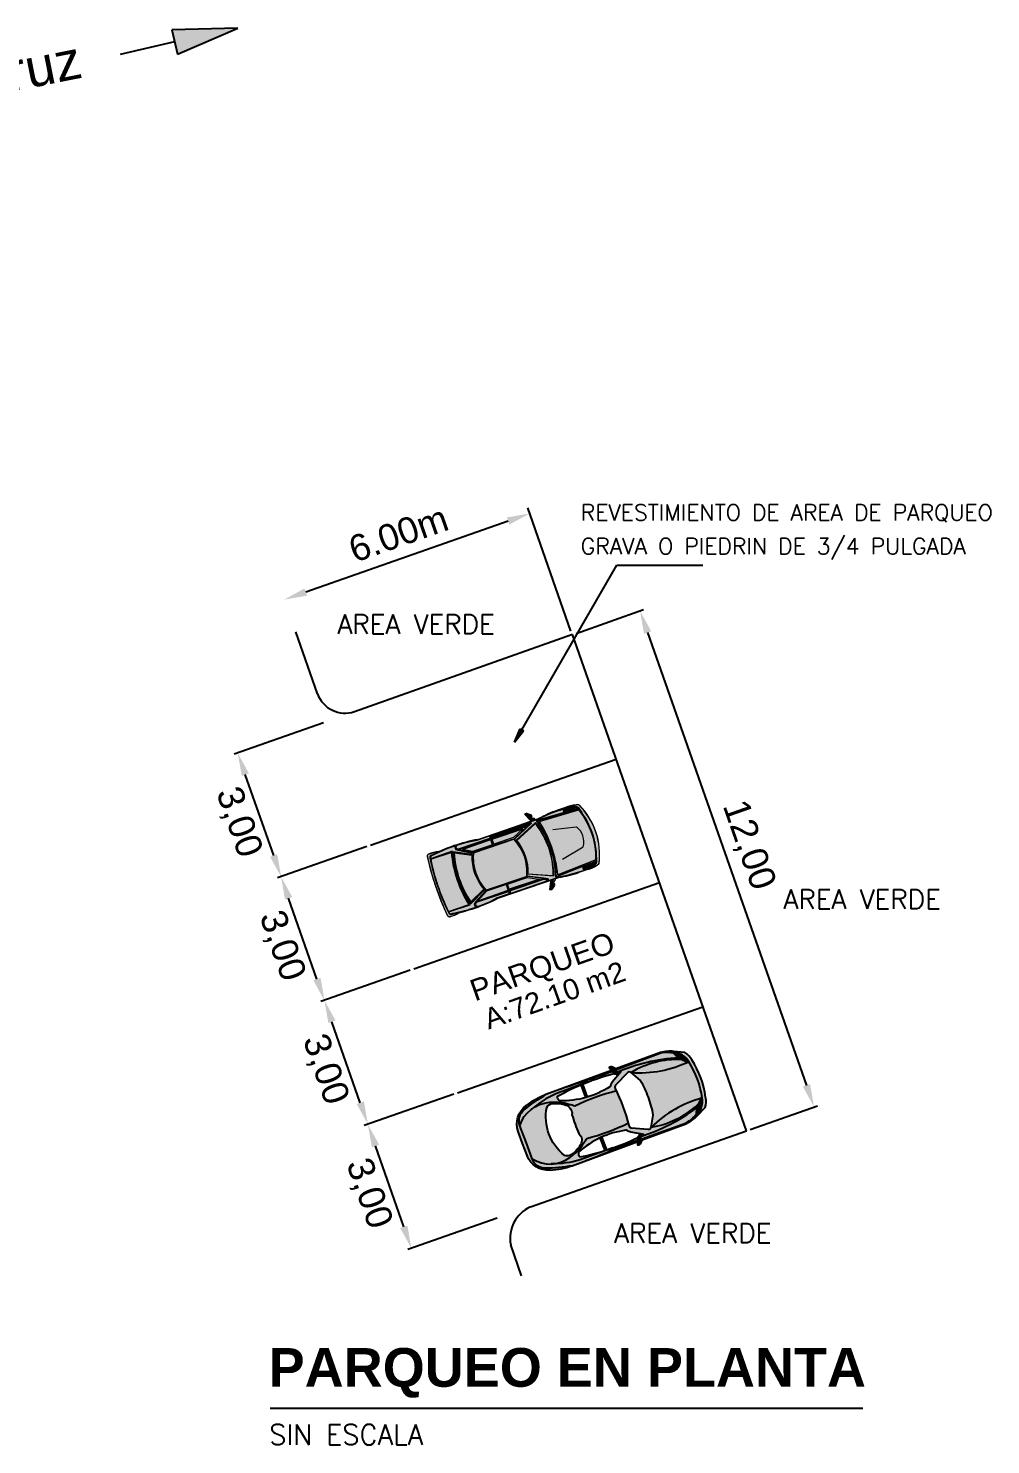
# Model space of a CAD drawing. Header units: millimetres. Extents: x 604785 to 1211550, y 1311006 to 2622648.
# Drawn here: x 605028.6 to 605079, y 1311129.1 to 1311203.3 of the extents above; entities that cross this region are included whole.
import ezdxf

# ---------------------------------------------------------------- set-up
doc = ezdxf.new("R2010")
doc.units = ezdxf.units.MM
for name, color, linetype in [('acera', 8, 'Continuous'), ('BOULEVARD', 3, 'Continuous'), ('P35', 3, 'Continuous'), ('texto', 7, 'Continuous')]:
    doc.layers.add(name, color=color, linetype=linetype)
doc.layers.add('CARRO', color=7, linetype='Continuous', lineweight=18)
doc.styles.add('ARIALTEXT', font='')
doc.styles.add('PUNTOS PI', font='arial.ttf', dxfattribs={"height": 2.75})
doc.styles.add('ROMANS', font='ROMANS', dxfattribs={"height": 0.2})
doc.styles.get("Standard").update_dxf_attribs({"font": 'arial.ttf'})
doc.styles.get('ARIALTEXT').set_extended_font_data('Arial', bold=True)

# ---------------------------------------------------------------- blocks, each defined once
blk = doc.blocks.new('carro1')
at = {"layer": 'P35'}
for color, points in [(146, [(-0.795, 1.854), (-0.824, 1.862), (-0.858, 3.088), (-0.854, 3.397), (-0.854, 3.455), (-0.753, 3.861), (-0.675, 4.073), (-0.593, 4.178), (-0.477, 4.234), (-0.436, 4.237), (-0.544, 4.163), (-0.641, 3.988), (-0.72, 3.753), (-0.791, 3.47), (-0.809, 3.343), (-0.805, 3.175), (-0.817, 2.948), (-0.82, 2.713), (-0.813, 2.624), (-0.817, 2.616), (-0.82, 2.531), (-0.798, 1.941)]), (9, [(-0.85, 3.554), (-0.829, 3.715), (-0.78, 3.963), (-0.727, 4.075), (-0.647, 4.18), (-0.559, 4.25), (-0.472, 4.299), (-0.332, 4.327), (0.278, 4.327), (0.428, 4.31), (0.534, 4.275), (0.656, 4.177), (0.733, 4.079), (0.814, 3.834), (0.838, 3.715), (0.849, 3.62), (0.849, 3.596), (0.81, 3.708), (0.754, 3.946), (0.695, 4.1), (0.635, 4.173), (0.534, 4.236), (0.439, 4.261), (0.337, 4.261), (-0.437, 4.268), (-0.563, 4.222), (-0.643, 4.156), (-0.717, 4.058), (-0.752, 3.932), (-0.798, 3.792)]), (146, [(0.795, 1.854), (0.824, 1.862), (0.858, 3.088), (0.854, 3.397), (0.854, 3.455), (0.753, 3.861), (0.675, 4.073), (0.593, 4.178), (0.477, 4.234), (0.436, 4.237), (0.544, 4.163), (0.641, 3.988), (0.72, 3.753), (0.791, 3.47), (0.809, 3.343), (0.805, 3.175), (0.817, 2.948), (0.82, 2.713), (0.813, 2.624), (0.817, 2.616), (0.82, 2.531), (0.798, 1.941)]), (146, [(-0.765, 1.66), (-0.785, 1.474), (-0.777, 1.279), (-0.719, 0.785), (-0.652, 0.471), (-0.611, 0.321), (-0.549, 0.271), (-0.638, 0.54), (-0.685, 0.628), (-0.693, 0.852), (-0.701, 0.963), (-0.695, 1.247), (-0.666, 1.45), (-0.694, 1.488), (-0.686, 1.534), (-0.561, 1.796), (-0.49, 1.914), (-0.394, 1.924), (-0.417, 2.206), (-0.422, 2.428), (-0.413, 2.716), (-0.395, 2.924), (-0.471, 3.028), (-0.544, 3.124), (-0.599, 3.231), (-0.674, 3.439), (-0.703, 3.65), (-0.734, 3.659), (-0.786, 3.412), (-0.789, 3.078), (-0.78, 2.945), (-0.736, 3.21), (-0.683, 3.254), (-0.612, 3.201), (-0.568, 3.069), (-0.515, 2.875), (-0.471, 2.646), (-0.471, 2.496), (-0.489, 2.223), (-0.515, 2.064), (-0.515, 2.02), (-0.551, 1.959), (-0.595, 1.941), (-0.648, 1.844), (-0.718, 1.712), (-0.762, 1.65)]), (146, [(0.771, 1.66), (0.791, 1.474), (0.784, 1.279), (0.725, 0.785), (0.658, 0.471), (0.617, 0.321), (0.555, 0.271), (0.644, 0.54), (0.691, 0.628), (0.699, 0.852), (0.707, 0.963), (0.701, 1.247), (0.672, 1.45), (0.7, 1.488), (0.692, 1.534), (0.567, 1.796), (0.496, 1.914), (0.4, 1.924), (0.423, 2.206), (0.428, 2.428), (0.419, 2.716), (0.401, 2.924), (0.477, 3.028), (0.55, 3.124), (0.605, 3.231), (0.68, 3.439), (0.709, 3.65), (0.74, 3.659), (0.792, 3.412), (0.795, 3.078), (0.786, 2.945), (0.742, 3.21), (0.689, 3.254), (0.618, 3.201), (0.574, 3.069), (0.521, 2.875), (0.477, 2.646), (0.477, 2.496), (0.495, 2.223), (0.521, 2.064), (0.521, 2.02), (0.557, 1.959), (0.601, 1.941), (0.654, 1.844), (0.724, 1.712), (0.768, 1.65)]), (8, [(-0.49, 2.597), (-0.493, 2.617), (-0.794, 2.616), (-0.798, 2.597)]), (9, [(-0.859, 1.23), (-0.859, 0.662), (-0.835, 0.546), (-0.773, 0.375), (-0.685, 0.201), (-0.651, 0.146), (-0.581, 0.097), (-0.449, 0.057), (-0.077, 0.008), (0.131, 0.014), (0.333, 0.045), (0.522, 0.079), (0.629, 0.133), (0.7, 0.216), (0.828, 0.494), (0.852, 0.598), (0.855, 1.407), (0.846, 1.407), (0.855, 1.327), (0.858, 0.662), (0.825, 0.543), (0.709, 0.289), (0.599, 0.173), (0.421, 0.112), (0.153, 0.079), (-0.092, 0.075), (-0.385, 0.112), (-0.553, 0.143), (-0.639, 0.207), (-0.706, 0.283), (-0.798, 0.491), (-0.838, 0.579), (-0.859, 0.686), (-0.847, 1.248)]), (127, [(-0.666, 1.45), (-0.563, 1.184), (-0.497, 0.94), (-0.448, 0.645), (-0.432, 0.355), (-0.442, 0.128), (-0.253, 0.096), (0, 0.08), (0.163, 0.086), (0.322, 0.105), (0.442, 0.128), (0.432, 0.355), (0.458, 0.73), (0.519, 1.031), (0.599, 1.287), (0.666, 1.45), (0.545, 1.383), (0.423, 1.315), (0.213, 1.283), (0.059, 1.277), (-0.059, 1.277), (-0.337, 1.299), (-0.423, 1.315), (-0.545, 1.383)]), (30, [(-0.455, 0.13), (-0.528, 0.24), (-0.62, 0.314), (-0.69, 0.353), (-0.736, 0.381), (-0.706, 0.317), (-0.666, 0.265), (-0.614, 0.216), (-0.556, 0.182), (-0.51, 0.152), (-0.48, 0.143)]), (30, [(0.455, 0.13), (0.528, 0.24), (0.62, 0.314), (0.69, 0.353), (0.736, 0.381), (0.706, 0.317), (0.666, 0.265), (0.614, 0.216), (0.556, 0.182), (0.51, 0.152), (0.48, 0.143)])]:
    blk.add_hatch(color=color, dxfattribs=at).paths.add_polyline_path(points)
h = blk.add_hatch(color=127, dxfattribs=at)
h.paths.add_polyline_path([(-0.276, 3.037), (-0.322, 3.032), (-0.368, 3.037), (-0.396, 3.045), (-0.434, 3.064), (-0.465, 3.087), (-0.517, 3.15), (-0.568, 3.235), (-0.598, 3.303), (-0.625, 3.401), (-0.61, 3.496), (-0.583, 3.538), (-0.536, 3.565), (-0.395, 3.628), (-0.239, 3.674), (-0.097, 3.695), (0.036, 3.699), (0.189, 3.684), (0.323, 3.652), (0.447, 3.608), (0.529, 3.569), (0.583, 3.538), (0.622, 3.462), (0.627, 3.42), (0.61, 3.338), (0.568, 3.235), (0.52, 3.154), (0.467, 3.088), (0.42, 3.055), (0.368, 3.037), (0.346, 3.033), (0.322, 3.032), (0.282, 3.036), (0.257, 3.042), (0.229, 3.053), (0.205, 3.055), (0.12, 3.059), (-0.038, 3.062), (-0.145, 3.058), (-0.229, 3.053), (-0.254, 3.043)], flags=16)
h.paths.add_polyline_path([(-0.393, 1.915), (-0.189, 1.899), (0, 1.895), (0.232, 1.902), (0.393, 1.909), (0.392, 1.914), (0.42, 2.299), (0.414, 2.692), (0.395, 2.924), (0.544, 3.124), (0.599, 3.231), (0.674, 3.439), (0.703, 3.65), (0.686, 3.813), (0.632, 3.973), (0.582, 4.064), (0.503, 4.167), (0.405, 4.257), (-0.405, 4.257), (-0.491, 4.179), (-0.57, 4.082), (-0.658, 3.887), (-0.686, 3.813), (-0.703, 3.65), (-0.674, 3.439), (-0.599, 3.231), (-0.437, 2.974), (-0.395, 2.924), (-0.411, 2.742), (-0.417, 2.65), (-0.422, 2.417), (-0.413, 2.144), (-0.402, 1.997)])
h = blk.add_hatch(color=8, dxfattribs=at)
edge = h.paths.add_edge_path()
edge.add_line((-0.771, 1.819), (-0.734, 1.76))
edge.add_arc((-0.767, 1.739), 0.0391, -47.4347, 31.9191, ccw=False)
edge.add_arc((-0.746, 1.736), 0.0265, 168.0279, 281.917, ccw=False)
edge.add_line((-0.772, 1.742), (-0.801, 1.778))
edge.add_line((-0.801, 1.778), (-0.817, 1.76))
edge.add_arc((-0.847, 1.786), 0.0403, 221.1586, 318.8414, ccw=False)
edge.add_line((-0.878, 1.76), (-0.927, 1.809))
edge.add_arc((-0.874, 1.862), 0.0746, 163.8715, 224.9725, ccw=False)
edge.add_line((-0.946, 1.883), (-0.771, 1.819))
h = blk.add_hatch(color=146, dxfattribs=at)
h.paths.add_polyline_path([(-0.453, 0.18), (-0.536, 0.285), (-0.579, 0.376), (-0.654, 0.695), (-0.689, 1), (-0.662, 1.419), (-0.61, 1.253), (-0.527, 0.982), (-0.479, 0.721), (-0.457, 0.572), (-0.448, 0.424), (-0.44, 0.319), (-0.44, 0.206)])
h.paths.add_polyline_path([(-0.654, 0.367), (-0.75, 0.411), (-0.815, 0.581), (-0.837, 0.664), (-0.828, 1.065), (-0.828, 1.72), (-0.806, 1.75), (-0.793, 1.637), (-0.793, 1.201), (-0.754, 0.956), (-0.715, 0.729), (-0.697, 0.59), (-0.662, 0.437), (-0.627, 0.359)])
h = blk.add_hatch(color=146, dxfattribs=at)
h.paths.add_polyline_path([(0.453, 0.18), (0.536, 0.285), (0.579, 0.376), (0.654, 0.695), (0.689, 1), (0.662, 1.419), (0.61, 1.253), (0.527, 0.982), (0.479, 0.721), (0.457, 0.572), (0.448, 0.424), (0.44, 0.319), (0.44, 0.206)])
h.paths.add_polyline_path([(0.654, 0.367), (0.75, 0.411), (0.815, 0.581), (0.837, 0.664), (0.828, 1.065), (0.828, 1.72), (0.806, 1.75), (0.793, 1.637), (0.793, 1.201), (0.754, 0.956), (0.715, 0.729), (0.697, 0.59), (0.662, 0.437), (0.627, 0.359)])
h = blk.add_hatch(color=8, dxfattribs=at)
edge = h.paths.add_edge_path()
edge.add_line((0.771, 1.819), (0.734, 1.76))
edge.add_arc((0.767, 1.739), 0.0391, 508.0809, 587.4347)
edge.add_arc((0.746, 1.736), 0.0265, 258.083, 371.9721)
edge.add_line((0.772, 1.742), (0.801, 1.778))
edge.add_line((0.801, 1.778), (0.817, 1.76))
edge.add_arc((0.847, 1.786), 0.0403, 221.1586, 318.8414)
edge.add_line((0.878, 1.76), (0.927, 1.809))
edge.add_arc((0.874, 1.862), 0.0746, 315.0275, 376.1285)
edge.add_line((0.946, 1.883), (0.771, 1.819))
at = {"layer": 'P35', "color": 7}
for p, q in [((-0.801, 2.597), (-0.486, 2.597)), ((-0.8, 2.627), (-0.488, 2.627)), ((-0.8, 2.617), (-0.488, 2.617)), ((0.801, 2.597), (0.486, 2.597)), ((0.8, 2.627), (0.488, 2.627)), ((0.8, 2.617), (0.488, 2.617)), ((-0.801, 2.587), (-0.485, 2.587)), ((0.801, 2.587), (0.485, 2.587)), ((-0.607, 0.193), (-0.606, 0.192))]:
    blk.add_line(p, q, dxfattribs=at)
for points in [[(-0.865, 3.454, -0.04536), (-0.712, 4.041, -0.316238), (-0.405, 4.257), (0, 4.257), (0.405, 4.257, -0.316238), (0.712, 4.041, -0.04536), (0.865, 3.454, -0.995785)], [(-0.787, 3.96, -0.339592), (-0.293, 4.34), (0, 4.34), (0.293, 4.34, -0.339592), (0.787, 3.96, -1.295903)], [(-0.405, 4.257, 0.307984), (-0.674, 3.439, 0.021458), (-0.599, 3.231, 0.089138), (-0.471, 3.028, 0.076147), (-0.395, 2.924, 0.055297), (-0.393, 1.909, 0.055323)], [(0.405, 4.257, -0.307984), (0.674, 3.439, -0.021458), (0.599, 3.231, -0.089138), (0.471, 3.028, -0.076147), (0.395, 2.924, -0.055297), (0.393, 1.909, -0.055323)], [(-0.712, 4.041, 0.134107), (-0.787, 3.96, 0.076542), (-0.865, 3.454), (-0.865, 1.853, 0.085317)], [(-0.806, 2.442), (-0.806, 3.237, -0.076793), (-0.658, 3.887, -3.166947)], [(0.806, 2.442), (0.806, 3.237, 0.076793), (0.658, 3.887, 3.166947)], [(0.865, 1.853), (0.865, 3.454, 0.076542), (0.787, 3.96, 0.134107), (0.712, 4.041)], [(-0.865, 3.115, 0.005985), (-0.835, 2.058), (-0.837, 1.843, 0.082522)], [(-0.765, 1.66), (-0.608, 1.931, -0.122145), (-0.549, 1.993, 0.205815), (-0.53, 2.019, 0.151874), (-0.626, 3.207, 0.290836), (-0.739, 3.222, 0.061376), (-0.783, 1.823)], [(0.765, 1.66), (0.608, 1.931, 0.122145), (0.549, 1.993, -0.205815), (0.53, 2.019, -0.151874), (0.626, 3.207, -0.290836), (0.739, 3.222, -0.061376), (0.783, 1.823)], [(0.837, 1.843), (0.835, 2.058, 0.005985), (0.865, 3.115)], [(-0.865, 1.75), (-0.865, 0.659, 0.085317), (-0.781, 0.369), (-0.67, 0.141, 0.150666), (-0.454, 0.048, 0.106558), (0.454, 0.048, 0.150666), (0.67, 0.141), (0.781, 0.369, 0.085317), (0.865, 0.659), (0.865, 1.75, 0.076542)], [(-0.838, 1.747), (-0.85, 0.661, 0.082522), (-0.746, 0.386), (-0.744, 0.382, 0.28772), (-0.442, 0.128, 0.107642), (0.442, 0.128, 0.28772), (0.744, 0.382), (0.746, 0.386, 0.082522), (0.85, 0.661), (0.838, 1.747, 0.005985)], [(-0.775, 1.745, 0.003758), (-0.765, 1.66)], [(0.775, 1.745, -0.003758), (0.765, 1.66)]]:
    blk.add_lwpolyline(points, format="xyb", dxfattribs=at)
for points in [[(0.583, 3.538, -0.244234), (0.621, 3.376, -0.10952), (0.486, 3.109, -0.34796), (0.229, 3.053, 0.037334), (-0.229, 3.053, -0.34796), (-0.486, 3.109, -0.10952), (-0.621, 3.376, -0.244234), (-0.583, 3.538, -0.276546)], [(-0.771, 1.819), (-0.734, 1.76, -0.360781), (-0.741, 1.71, -0.542329), (-0.772, 1.742), (-0.801, 1.778), (-0.817, 1.76, -0.454056), (-0.878, 1.76), (-0.927, 1.809, -0.273105), (-0.946, 1.883)], [(-0.45, 1.921, 0.328475), (-0.519, 1.884), (-0.686, 1.534, 0.439617), (-0.666, 1.45), (-0.423, 1.315, 0.06084), (0, 1.277, 0.06084), (0.423, 1.315), (0.666, 1.45, 0.439617), (0.686, 1.534), (0.519, 1.884, 0.328475), (0.45, 1.921, -0.057395)], [(0.771, 1.819), (0.734, 1.76, 0.360781), (0.741, 1.71, 0.542329), (0.772, 1.742), (0.801, 1.778), (0.817, 1.76, 0.454056), (0.878, 1.76), (0.927, 1.809, 0.273105), (0.946, 1.883)]]:
    blk.add_lwpolyline(points, format="xyb", close=True, dxfattribs=at)
for centre, radius, start, end in [((3.67, 1.558), 4.456, 177.4786, 196.1176), ((-3.67, 1.558), 4.456, 343.8824, 2.5214), ((1.381, 1.057), 2.084, 169.1317, 202.1569), ((-3.112, 0.355), 2.68, 355.1298, 24.1159), ((3.112, 0.355), 2.68, 155.8841, 184.8702), ((-1.381, 1.057), 2.084, 337.8431, 10.8683), ((-0.901, -0.105), 0.515, 26.8399, 72.4584), ((0.901, -0.105), 0.515, 107.5416, 153.1601)]:
    blk.add_arc(centre, radius, start, end, dxfattribs=at)
blk = doc.blocks.new('A$C03F432A0')
at = {"layer": 'CARRO'}
h = blk.add_hatch(color=256, dxfattribs=at)
h.set_gradient(color1=(110, 110, 110), color2=(237, 237, 237), one_color=1, tint=0.93, name='SPHERICAL')
h.paths.add_polyline_path([(10.752, 8.853, 0.179944), (10.67, 8.643, -0.113297), (10.71, 8.894, -0.116156), (11.422, 9.066, -0.115969), (12.134, 8.902), (12.134, 8.902, -0.113297), (12.178, 8.651, -0.000135), (12.178, 8.651, 0.180082), (12.093, 8.86, 0.092939), (11.422, 8.982, 0.092939)])
h = blk.add_hatch(color=256, dxfattribs=at)
h.set_gradient(color1=(250, 246, 5), color2=(255, 254, 240), one_color=1, tint=0.97, name='SPHERICAL')
h.paths.add_polyline_path([(10.756, 8.637, 0.144872), (10.74, 8.668, 0.391406), (10.725, 8.669, 0.188365), (10.706, 8.639, -0.083561), (10.73, 8.761, -0.165877), (10.752, 8.785), (10.766, 8.788)])
h = blk.add_hatch(color=256, dxfattribs=at)
h.set_gradient(color1=(51, 135, 215), color2=(217, 233, 247), one_color=1, tint=0.91, name='SPHERICAL')
h.paths.add_polyline_path([(10.788, 7.917, -0.117513), (12.074, 7.931), (12.03, 8.864, 0.177138), (10.817, 8.855)])
h = blk.add_hatch(color=256, dxfattribs=at)
h.set_gradient(color1=(250, 246, 5), color2=(255, 254, 240), one_color=1, tint=0.97, name='SPHERICAL')
h.paths.add_polyline_path([(12.094, 8.638, -0.144872), (12.11, 8.669, -0.391406), (12.125, 8.67, -0.188365), (12.144, 8.64, 0.083561), (12.12, 8.762, 0.165877), (12.098, 8.786), (12.084, 8.789)])
h = blk.add_hatch(color=256, dxfattribs=at)
h.set_gradient(color1=(51, 135, 215), one_color=1, tint=1, name='SPHERICAL')
h.paths.add_polyline_path([(10.724, 7.722), (10.77, 7.722), (10.983, 7.247, -0.219951), (11.883, 7.251), (12.044, 7.599), (12.093, 7.687), (12.128, 7.687), (12.128, 7.94, 0.037404), (12.164, 8.427), (12.165, 8.543, -0.747961), (12.078, 8.55), (12.11, 7.869, 0.15127), (10.743, 7.859), (10.771, 8.541, -0.665118), (10.688, 8.543), (10.689, 8.427, 0.037404), (10.724, 7.94)])
h.paths.add_polyline_path([(10.782, 7.826, -0.165981), (12.077, 7.831), (11.845, 7.284, 0.189647), (11.019, 7.281)], flags=16)
h = blk.add_hatch(color=256, dxfattribs=at)
h.set_gradient(color1=(250, 246, 5), color2=(255, 254, 240), one_color=1, tint=0.97, name='SPHERICAL')
h.paths.add_polyline_path([(10.747, 8.554, -0.587503), (10.711, 8.554, -0.147486), (10.707, 8.598, 0.772926), (10.751, 8.598, -0.147486)])
h = blk.add_hatch(color=256, dxfattribs=at)
h.set_gradient(color1=(253, 124, 146), color2=(254, 220, 226), one_color=1, tint=0.93, name='SPHERICAL')
h.paths.add_polyline_path([(10.756, 8.637, 0.429703), (10.706, 8.639, -0.188943), (10.725, 8.669, -0.388639), (10.74, 8.668, -0.144872)])
h = blk.add_hatch(color=256, dxfattribs=at)
h.set_gradient(color1=(253, 124, 146), color2=(254, 220, 226), one_color=1, tint=0.93, name='SPHERICAL')
edge = h.paths.add_edge_path()
edge.add_ellipse((10.729, 8.608), major_axis=(0, 0.0204), ratio=0.780308, start_angle=0, end_angle=360, ccw=False)
h = blk.add_hatch(color=256, dxfattribs=at)
h.set_gradient(color1=(253, 124, 146), color2=(254, 220, 226), one_color=1, tint=0.93, name='SPHERICAL')
h.paths.add_polyline_path([(12.094, 8.638, -0.429703), (12.144, 8.64, 0.188943), (12.125, 8.67, 0.388639), (12.11, 8.669, 0.144872)])
h = blk.add_hatch(color=256, dxfattribs=at)
h.set_gradient(color1=(250, 246, 5), color2=(255, 254, 240), one_color=1, tint=0.97, name='SPHERICAL')
h.paths.add_polyline_path([(12.103, 8.555, 0.587503), (12.14, 8.555, 0.147486), (12.143, 8.599, -0.772926), (12.099, 8.599, 0.147486)])
h = blk.add_hatch(color=256, dxfattribs=at)
h.set_gradient(color1=(253, 124, 146), color2=(254, 220, 226), one_color=1, tint=0.93, name='SPHERICAL')
edge = h.paths.add_edge_path()
edge.add_ellipse((12.121, 8.609), major_axis=(0, 0.0204), ratio=0.780308, start_angle=0, end_angle=360)
h = blk.add_hatch(color=8, dxfattribs=at)
edge = h.paths.add_edge_path()
edge.add_line((10.69, 7.731), (10.721, 7.795))
edge.add_arc((10.685, 7.812), 0.0394, 693.9499, 773.3037)
edge.add_arc((10.706, 7.817), 0.0268, 443.952, 557.8411)
edge.add_line((10.68, 7.809), (10.655, 7.77))
edge.add_line((10.655, 7.77), (10.637, 7.786))
edge.add_arc((10.61, 7.756), 0.0406, 407.0276, 504.7104)
edge.add_line((10.576, 7.78), (10.532, 7.725))
edge.add_arc((10.59, 7.678), 0.0753, 500.8965, 561.9975)
edge.add_line((10.521, 7.649), (10.69, 7.731))
h = blk.add_hatch(color=256, dxfattribs=at)
h.set_gradient(color1=(195, 230, 254), one_color=1, tint=1, name='CYLINDER')
h.paths.add_polyline_path([(11.03, 7.293, -0.178383), (11.839, 7.295), (12.047, 7.805, 0.287112), (12.022, 7.837, 0.1586), (10.833, 7.829, 0.286492), (10.807, 7.797)])
h = blk.add_hatch(color=8, dxfattribs=at)
edge = h.paths.add_edge_path()
edge.add_line((12.171, 7.731), (12.14, 7.795))
edge.add_arc((12.175, 7.812), 0.0394, -233.3037, -153.9499, ccw=False)
edge.add_arc((12.154, 7.817), 0.0268, -17.8411, 96.048, ccw=False)
edge.add_line((12.18, 7.809), (12.205, 7.77))
edge.add_line((12.205, 7.77), (12.223, 7.786))
edge.add_arc((12.251, 7.756), 0.0406, 35.2896, 132.9724, ccw=False)
edge.add_line((12.284, 7.78), (12.328, 7.725))
edge.add_arc((12.27, 7.678), 0.0753, -21.9975, 39.1035, ccw=False)
edge.add_line((12.34, 7.649), (12.171, 7.731))
h = blk.add_hatch(color=256, dxfattribs=at)
h.set_gradient(color1=(51, 135, 215), color2=(76, 150, 220), one_color=1, tint=0.58, name='SPHERICAL')
h.paths.add_polyline_path([(10.739, 6.761), (10.792, 6.761), (10.794, 7.615), (10.753, 7.698), (10.729, 7.698)])
h = blk.add_hatch(color=256, dxfattribs=at)
h.set_gradient(color1=(195, 230, 254), one_color=1, tint=1)
h.paths.add_polyline_path([(10.824, 6.765), (10.95, 6.765), (10.946, 7.243), (10.824, 7.502)])
h = blk.add_hatch(color=256, dxfattribs=at)
h.set_gradient(color1=(195, 230, 254), one_color=1, tint=1)
h.paths.add_polyline_path([(11.91, 6.767), (12.041, 6.767), (12.033, 7.501), (11.91, 7.245)])
h = blk.add_hatch(color=256, dxfattribs=at)
h.set_gradient(color1=(51, 135, 215), color2=(76, 150, 220), one_color=1, tint=0.58, name='SPHERICAL')
h.paths.add_polyline_path([(12.071, 6.771), (12.135, 6.774), (12.13, 7.664), (12.104, 7.664), (12.064, 7.596)])
h = blk.add_hatch(color=256, dxfattribs=at)
h.set_gradient(color1=(51, 135, 215), color2=(238, 245, 252), one_color=1, tint=0.96, name='CYLINDER')
h.paths.add_polyline_path([(10.987, 6.259, 0.101169), (11.44, 6.165, 0.098906), (11.885, 6.265), (11.885, 7.242, 0.098789), (11.434, 7.338, 0.108512), (10.98, 7.233)])
h = blk.add_hatch(color=256, dxfattribs=at)
h.set_gradient(color1=(51, 135, 215), color2=(76, 150, 220), one_color=1, tint=0.58, name='SPHERICAL')
h.paths.add_polyline_path([(10.699, 5.958), (10.73, 5.923), (10.765, 5.923), (10.793, 5.954), (10.793, 6.734), (10.733, 6.734), (10.736, 6.436, 0.034741)])
h = blk.add_hatch(color=256, dxfattribs=at)
h.set_gradient(color1=(195, 230, 254), one_color=1, tint=1)
h.paths.add_polyline_path([(10.835, 6.049), (10.951, 6.25), (10.951, 6.734), (10.825, 6.734)])
h = blk.add_hatch(color=256, dxfattribs=at)
h.set_gradient(color1=(195, 230, 254), one_color=1, tint=1)
h.paths.add_polyline_path([(11.909, 6.261), (12.053, 6.009), (12.046, 6.744), (11.909, 6.744)])
h = blk.add_hatch(color=256, dxfattribs=at)
h.set_gradient(color1=(51, 135, 215), color2=(76, 150, 220), one_color=1, tint=0.58, name='SPHERICAL')
h.paths.add_polyline_path([(12.076, 5.964), (12.11, 5.928), (12.148, 5.928), (12.181, 5.968), (12.175, 6.143, 0.030672), (12.134, 6.45), (12.134, 6.742), (12.074, 6.739)])
h = blk.add_hatch(color=256, dxfattribs=at)
h.set_gradient(color1=(51, 135, 215), one_color=1, tint=1, name='SPHERICAL')
h.paths.add_polyline_path([(12.183, 5.936), (12.156, 5.907), (12.103, 5.907), (12.059, 5.947), (11.892, 6.244), (11.866, 6.231), (12.068, 5.833, -0.066722), (11.436, 5.746, -0.066024), (10.811, 5.826), (11.005, 6.216), (10.979, 6.228), (10.815, 5.942), (10.777, 5.899), (10.717, 5.899), (10.698, 5.917, 0.028293), (10.716, 5.523), (10.742, 5.319, 0.304518), (10.774, 5.292), (10.8, 5.29), (10.795, 5.807, 0.12797), (12.083, 5.808), (12.083, 5.294), (12.111, 5.298, 0.280749), (12.138, 5.323, 0.017623), (12.177, 5.751)])
h = blk.add_hatch(color=256, dxfattribs=at)
h.set_gradient(color1=(195, 230, 254), one_color=1, tint=1)
h.paths.add_polyline_path([(10.843, 5.844, 0.134496), (12.029, 5.848), (11.846, 6.218, -0.182612), (11.023, 6.207)])
h = blk.add_hatch(color=256, dxfattribs=at)
h.set_gradient(color1=(110, 110, 110), color2=(237, 237, 237), one_color=1, tint=0.93, name='SPHERICAL')
h.paths.add_polyline_path([(10.731, 5.235, -0.000001), (10.731, 5.235, 0.029249), (11.44, 5.197, 0.029523), (12.155, 5.243, 0.384661), (12.198, 5.284, 0.075304), (12.178, 5.528), (12.155, 5.328, -0.347811), (12.112, 5.285, -0.031351), (11.439, 5.239, -0.031037), (10.773, 5.277, -0.348149), (10.73, 5.32), (10.705, 5.52, 0.075312), (10.687, 5.275, 0.384387)])
h = blk.add_hatch(color=256, dxfattribs=at)
h.set_gradient(color1=(51, 135, 215), color2=(212, 230, 247), one_color=1, tint=0.9, name='SPHERICAL')
h.paths.add_polyline_path([(10.814, 5.29, 0.063439), (12.069, 5.292), (12.069, 5.783, -0.118272), (10.811, 5.782)])
at = {"lineweight": 35}
for p, q in [((10.729, 7.698), (10.753, 7.698)), ((10.739, 6.761), (10.729, 7.698)), ((10.753, 7.698), (10.794, 7.615)), ((10.794, 7.615), (10.792, 6.761)), ((10.792, 6.761), (10.739, 6.761))]:
    blk.add_line(p, q, dxfattribs=at)
for centre, radius, start, end in [((10.781, 8.58), 0.0795, 150.0386, 198.709), ((10.729, 8.566), 0.0256, 206.1491, 333.8509), ((10.729, 8.612), 0.0181, 19.3282, 156.1603), ((10.678, 8.58), 0.078, 340.8643, 29.4697), ((12.172, 8.581), 0.078, 150.5303, 199.1357), ((12.121, 8.567), 0.0256, 206.1491, 333.8509), ((12.121, 8.613), 0.0181, 23.8397, 160.6718), ((12.069, 8.581), 0.0795, 341.291, 29.9614)]:
    blk.add_arc(centre, radius, start, end, dxfattribs=at)
at = {"layer": 'CARRO', "color": 0}
for p, q in [((10.676, 8.771), (10.67, 8.652)), ((10.67, 8.652), (10.692, 8.755)), ((10.71, 8.894), (10.676, 8.771)), ((10.692, 8.755), (10.757, 8.86)), ((10.757, 8.86), (10.895, 8.902)), ((10.788, 7.917), (10.817, 8.855)), ((12.03, 8.864), (12.074, 7.931)), ((12.154, 8.763), (12.093, 8.86)), ((12.17, 8.779), (12.134, 8.902)), ((12.177, 8.659), (12.154, 8.763)), ((12.178, 8.651), (12.17, 8.779)), ((10.688, 8.543), (10.698, 8.183)), ((10.743, 7.859), (10.771, 8.541)), ((11.057, 8.148), (11.171, 8.679)), ((11.057, 8.148), (11.171, 8.679)), ((11.057, 8.148), (11.171, 8.679)), ((11.768, 8.148), (11.654, 8.679)), ((11.768, 8.148), (11.654, 8.679)), ((11.768, 8.148), (11.654, 8.679)), ((12.078, 8.55), (12.11, 7.869)), ((12.153, 8.185), (12.165, 8.543)), ((10.698, 8.183), (10.724, 7.94)), ((12.128, 7.94), (12.153, 8.185)), ((10.724, 7.94), (10.724, 7.722)), ((11.019, 7.281), (10.782, 7.826)), ((11.03, 7.293), (10.807, 7.797)), ((11.839, 7.295), (12.047, 7.805)), ((12.077, 7.831), (11.845, 7.284)), ((12.128, 7.687), (12.128, 7.94)), ((10.724, 7.722), (10.77, 7.722)), ((10.729, 7.698), (10.753, 7.698)), ((10.739, 6.761), (10.729, 7.698)), ((10.753, 7.698), (10.794, 7.615)), ((10.77, 7.722), (10.983, 7.247)), ((10.794, 7.615), (10.793, 6.761)), ((10.824, 7.502), (10.946, 7.243)), ((10.824, 6.765), (10.824, 7.502)), ((11.883, 7.251), (12.093, 7.687)), ((11.91, 7.245), (12.033, 7.501)), ((12.033, 7.501), (12.033, 6.767)), ((12.064, 7.596), (12.104, 7.664)), ((12.071, 6.771), (12.064, 7.596)), ((12.093, 7.687), (12.128, 7.687)), ((12.104, 7.664), (12.13, 7.664)), ((12.13, 7.664), (12.135, 6.774)), ((10.946, 7.243), (10.946, 6.765)), ((10.987, 6.269), (10.98, 7.233)), ((11.885, 6.265), (11.885, 7.242)), ((11.91, 6.767), (11.91, 7.245)), ((10.736, 6.734), (10.793, 6.734)), ((10.736, 6.436), (10.736, 6.734)), ((10.793, 6.761), (10.739, 6.76)), ((10.792, 6.761), (10.739, 6.761)), ((10.793, 6.734), (10.793, 5.954)), ((10.946, 6.765), (10.824, 6.765)), ((10.951, 6.734), (10.825, 6.732)), ((10.825, 6.732), (10.835, 6.049)), ((10.951, 6.25), (10.951, 6.734)), ((11.909, 6.744), (11.909, 6.261)), ((12.046, 6.744), (11.909, 6.744)), ((12.033, 6.767), (11.91, 6.767)), ((12.053, 6.009), (12.046, 6.744)), ((12.135, 6.774), (12.071, 6.771)), ((12.076, 6.739), (12.134, 6.739)), ((12.076, 5.964), (12.076, 6.739)), ((12.134, 6.739), (12.134, 6.45)), ((10.699, 5.958), (10.709, 6.198)), ((10.709, 6.198), (10.736, 6.436)), ((11.005, 6.215), (10.811, 5.826)), ((10.815, 5.942), (10.979, 6.228)), ((10.835, 6.049), (10.951, 6.25)), ((10.843, 5.844), (11.023, 6.207)), ((10.979, 6.228), (11.005, 6.215)), ((12.029, 5.848), (11.846, 6.218)), ((11.892, 6.244), (11.866, 6.231)), ((11.866, 6.231), (12.068, 5.833)), ((12.059, 5.947), (11.892, 6.244)), ((11.909, 6.261), (12.053, 6.009)), ((12.134, 6.45), (12.16, 6.297)), ((12.16, 6.297), (12.175, 6.143)), ((10.698, 5.917), (10.717, 5.899)), ((10.701, 5.719), (10.698, 5.917)), ((10.73, 5.923), (10.699, 5.958)), ((10.717, 5.899), (10.779, 5.899)), ((10.762, 5.923), (10.73, 5.923)), ((10.793, 5.954), (10.762, 5.923)), ((10.779, 5.899), (10.815, 5.942)), ((12.068, 5.833), (11.755, 5.769)), ((12.103, 5.907), (12.059, 5.947)), ((12.11, 5.928), (12.076, 5.964)), ((12.156, 5.907), (12.103, 5.907)), ((12.148, 5.928), (12.11, 5.928)), ((12.181, 5.968), (12.148, 5.928)), ((12.18, 5.933), (12.156, 5.907)), ((12.175, 6.143), (12.181, 5.968)), ((12.177, 5.751), (12.18, 5.843)), ((12.18, 5.843), (12.18, 5.933)), ((10.687, 5.401), (10.704, 5.52)), ((10.742, 5.319), (10.701, 5.719)), ((10.704, 5.52), (10.717, 5.42)), ((10.8, 5.29), (10.796, 5.807)), ((11.121, 5.766), (10.811, 5.826)), ((10.814, 5.29), (10.811, 5.782)), ((11.436, 5.746), (11.121, 5.766)), ((11.755, 5.769), (11.436, 5.746)), ((12.069, 5.292), (12.069, 5.783)), ((12.083, 5.294), (12.083, 5.808)), ((12.138, 5.323), (12.177, 5.751)), ((12.18, 5.518), (12.159, 5.359)), ((12.178, 5.528), (12.199, 5.414)), ((10.687, 5.275), (10.687, 5.401)), ((10.701, 5.247), (10.687, 5.275)), ((10.731, 5.235), (10.701, 5.247)), ((11.085, 5.206), (10.731, 5.235)), ((11.44, 5.197), (11.085, 5.206)), ((11.798, 5.209), (11.44, 5.197)), ((12.155, 5.243), (11.798, 5.209)), ((12.184, 5.255), (12.155, 5.243)), ((12.196, 5.285), (12.184, 5.255)), ((12.199, 5.414), (12.196, 5.285))]:
    blk.add_line(p, q, dxfattribs=at)
at = {"layer": 'CARRO'}
for p, q in [((10.752, 8.785), (10.766, 8.788)), ((10.756, 8.637), (10.766, 8.788)), ((10.758, 8.827), (10.777, 8.834)), ((10.765, 8.847), (10.784, 8.853)), ((10.777, 8.834), (10.765, 8.551)), ((10.784, 8.853), (10.771, 8.541)), ((10.788, 7.917), (10.817, 8.855)), ((12.074, 7.931), (12.03, 8.864)), ((12.064, 8.854), (12.078, 8.55)), ((12.088, 8.847), (12.064, 8.854)), ((12.074, 8.834), (12.085, 8.551)), ((12.092, 8.827), (12.074, 8.834)), ((12.098, 8.786), (12.084, 8.789)), ((12.094, 8.638), (12.084, 8.789)), ((10.687, 8.659), (10.688, 8.543)), ((10.689, 8.427), (10.688, 8.543)), ((10.689, 8.427), (10.688, 8.543)), ((10.694, 8.547), (10.694, 8.629)), ((10.771, 8.541), (10.743, 7.859)), ((10.771, 8.541), (10.743, 7.859)), ((12.078, 8.55), (12.11, 7.869)), ((12.078, 8.55), (12.11, 7.869)), ((12.157, 8.547), (12.157, 8.629)), ((12.164, 8.427), (12.165, 8.543)), ((12.164, 8.427), (12.165, 8.543)), ((12.166, 8.659), (12.165, 8.543)), ((10.724, 7.722), (10.724, 7.94)), ((10.724, 7.722), (10.724, 7.94)), ((11.03, 7.293), (10.807, 7.797)), ((11.839, 7.295), (12.047, 7.805)), ((12.128, 7.687), (12.128, 7.94)), ((12.128, 7.687), (12.128, 7.94)), ((10.77, 7.722), (10.724, 7.722)), ((10.77, 7.722), (10.724, 7.722)), ((10.729, 7.698), (10.753, 7.698)), ((10.739, 6.761), (10.729, 7.698)), ((10.753, 7.698), (10.794, 7.615)), ((10.983, 7.247), (10.77, 7.722)), ((10.983, 7.247), (10.77, 7.722)), ((10.794, 7.615), (10.792, 6.761)), ((10.824, 7.502), (10.946, 7.243)), ((10.824, 6.765), (10.824, 7.502)), ((12.044, 7.599), (11.883, 7.251)), ((12.044, 7.599), (11.883, 7.251)), ((11.91, 7.245), (12.033, 7.501)), ((12.033, 7.501), (12.041, 6.767)), ((12.093, 7.687), (12.044, 7.599)), ((12.093, 7.687), (12.044, 7.599)), ((12.104, 7.664), (12.064, 7.596)), ((12.064, 7.596), (12.071, 6.771)), ((12.128, 7.687), (12.093, 7.687)), ((12.128, 7.687), (12.093, 7.687)), ((12.099, 7.677), (12.141, 7.677)), ((12.13, 7.664), (12.104, 7.664)), ((12.13, 7.664), (12.13, 7.664)), ((12.135, 6.774), (12.13, 7.664)), ((10.946, 7.243), (10.95, 6.765)), ((10.987, 6.259), (10.98, 7.233)), ((11.885, 7.242), (11.885, 6.265)), ((11.91, 6.767), (11.91, 7.245)), ((10.733, 6.734), (10.736, 6.436)), ((10.793, 6.734), (10.733, 6.734)), ((10.792, 6.761), (10.739, 6.761)), ((10.793, 5.954), (10.793, 6.734)), ((10.95, 6.765), (10.824, 6.765)), ((10.825, 6.734), (10.951, 6.734)), ((10.835, 6.049), (10.825, 6.734)), ((10.951, 6.734), (10.951, 6.25)), ((12.046, 6.744), (11.909, 6.744)), ((11.909, 6.744), (11.909, 6.261)), ((12.041, 6.767), (11.91, 6.767)), ((12.053, 6.009), (12.046, 6.744)), ((12.071, 6.771), (12.135, 6.774)), ((12.074, 6.739), (12.134, 6.742)), ((12.076, 5.964), (12.074, 6.739)), ((12.134, 6.742), (12.134, 6.45)), ((10.815, 5.942), (10.979, 6.228)), ((10.829, 5.84), (11.019, 6.221)), ((10.951, 6.25), (10.835, 6.049)), ((10.843, 5.844), (11.023, 6.207)), ((11.005, 6.216), (10.979, 6.228)), ((12.029, 5.848), (11.846, 6.218)), ((12.047, 5.843), (11.852, 6.233)), ((11.892, 6.244), (11.866, 6.231)), ((11.892, 6.244), (12.059, 5.947)), ((11.909, 6.261), (12.053, 6.009)), ((10.698, 5.917), (10.717, 5.899)), ((10.699, 5.958), (10.73, 5.923)), ((10.717, 5.899), (10.777, 5.899)), ((10.73, 5.923), (10.765, 5.923)), ((10.765, 5.923), (10.793, 5.954)), ((10.777, 5.899), (10.815, 5.942)), ((12.059, 5.947), (12.103, 5.907)), ((12.076, 5.964), (12.11, 5.928)), ((12.103, 5.907), (12.156, 5.907)), ((12.11, 5.928), (12.148, 5.928)), ((12.148, 5.928), (12.181, 5.968)), ((12.156, 5.907), (12.183, 5.936)), ((12.181, 5.968), (12.175, 6.143)), ((12.183, 5.936), (12.177, 5.751)), ((10.73, 5.319), (10.705, 5.52)), ((10.742, 5.319), (10.716, 5.523)), ((10.795, 5.807), (10.8, 5.29)), ((10.814, 5.29), (10.811, 5.782)), ((12.069, 5.292), (12.069, 5.783)), ((12.083, 5.294), (12.083, 5.808)), ((12.155, 5.327), (12.178, 5.528)), ((10.8, 5.29), (10.778, 5.291)), ((12.111, 5.298), (12.083, 5.294))]:
    blk.add_line(p, q, dxfattribs=at)
at = {"layer": 'CARRO', "linetype": 'Continuous'}
for p, q in [((10.758, 7.879), (10.796, 8.869)), ((12.098, 7.886), (12.052, 8.875)), ((10.67, 8.643), (10.67, 8.559)), ((10.67, 8.559), (10.671, 8.391)), ((12.178, 8.651), (12.178, 8.567)), ((12.178, 8.567), (12.179, 8.4)), ((10.724, 6.454), (10.715, 7.921)), ((10.782, 7.826), (11.019, 7.281)), ((10.782, 7.826), (11.019, 7.281)), ((12.077, 7.831), (11.845, 7.284)), ((12.077, 7.831), (11.845, 7.284)), ((12.148, 6.462), (12.14, 7.929)), ((10.758, 7.711), (10.717, 7.711)), ((10.801, 7.628), (10.758, 7.711)), ((10.801, 7.628), (10.97, 7.252)), ((12.055, 7.599), (11.892, 7.257)), ((12.055, 7.599), (12.099, 7.677)), ((10.806, 6.748), (10.722, 6.751)), ((10.973, 6.749), (10.806, 6.748)), ((10.81, 5.952), (10.806, 6.748)), ((10.973, 6.749), (10.976, 6.246)), ((11.895, 6.754), (12.063, 6.755)), ((12.061, 6.755), (12.146, 6.759)), ((12.061, 6.755), (12.067, 5.959)), ((10.976, 6.246), (10.81, 5.952)), ((11.005, 6.216), (10.811, 5.826)), ((11.866, 6.231), (12.068, 5.833)), ((11.898, 6.251), (12.067, 5.959)), ((10.727, 5.91), (10.691, 5.947)), ((10.768, 5.91), (10.727, 5.91)), ((10.81, 5.952), (10.768, 5.91)), ((12.067, 5.959), (12.109, 5.917)), ((12.109, 5.917), (12.151, 5.918)), ((12.151, 5.918), (12.19, 5.961))]:
    blk.add_line(p, q, dxfattribs=at)
at = {"layer": 'CARRO', "color": 7}
for p, q in [((10.576, 7.78), (10.532, 7.725)), ((10.655, 7.77), (10.637, 7.786)), ((10.68, 7.809), (10.655, 7.77)), ((10.69, 7.731), (10.721, 7.795)), ((12.171, 7.731), (12.14, 7.795)), ((12.18, 7.809), (12.205, 7.77)), ((12.205, 7.77), (12.223, 7.786)), ((12.284, 7.78), (12.328, 7.725)), ((10.521, 7.649), (10.69, 7.731)), ((12.34, 7.649), (12.171, 7.731))]:
    blk.add_line(p, q, dxfattribs=at)
at = {"layer": 'CARRO', "color": 0, "linetype": 'Continuous', "ltscale": 0.1}
for p, q in [((10.806, 6.748), (10.806, 7.617)), ((12.061, 6.755), (12.055, 7.599)), ((10.973, 6.749), (10.97, 7.252)), ((11.898, 6.251), (11.892, 7.257))]:
    blk.add_line(p, q, dxfattribs=at)
at = {"layer": 'CARRO', "linetype": 'Continuous'}
for centre, radius, start, end in [((11.43, 7.469), 1.597, 90.2952, 116.7972), ((11.43, 7.468), 1.597, 90.2952, 116.7972), ((11.43, 7.469), 1.597, 63.8352, 90.3162), ((11.43, 7.468), 1.597, 63.8352, 90.3162), ((11.238, 8.68), 0.57, 157.9282, 183.7774), ((11.238, 8.68), 0.57, 157.9282, 183.7774), ((10.993, 8.637), 0.324, 138.116, 178.9128), ((10.993, 8.636), 0.324, 138.116, 178.9128), ((11.432, 7.132), 1.85, 90.298, 111.5555), ((11.432, 7.132), 1.85, 90.298, 111.5555), ((11.432, 7.132), 1.85, 69.0768, 90.3162), ((11.432, 7.133), 1.849, 69.0661, 90.3088), ((11.854, 8.641), 0.324, 1.6836, 42.5147), ((11.854, 8.641), 0.324, 1.6836, 42.5147), ((11.609, 8.682), 0.57, 356.8517, 22.7043), ((11.609, 8.682), 0.57, 356.8517, 22.7043), ((13.374, 8.408), 2.703, 180.3091, 190.4175), ((9.477, 8.386), 2.702, 350.2135, 0.3137), ((11.44, 5.695), 2.289, 73.2841, 107.3483), ((11.446, 6.25), 1.088, 90.6212, 115.3933), ((11.418, 6.16), 1.178, 66.6544, 89.222), ((14.55, 5.908), 3.865, 171.868, 188.7642), ((11.444, 7.321), 1.156, 246.7241, 269.8317), ((11.413, 7.327), 1.163, 271.3312, 293.9254), ((8.328, 5.873), 3.865, 351.868, 8.7642), ((11.426, 8.145), 2.398, 270.2365, 285.5055), ((11.504, 5.341), 0.819, 167.3704, 184.5982), ((11.504, 5.341), 0.819, 167.3704, 184.5982), ((11.426, 8.145), 2.398, 255.1269, 270.2365), ((11.38, 5.34), 0.819, 356.0361, 13.2619), ((11.38, 5.34), 0.819, 356.0361, 13.2619), ((10.731, 5.279), 0.044, 185.2751, 269.1091), ((10.73, 5.277), 0.0417, 180.0745, 270.3162), ((10.778, 5.326), 0.0486, 187.6958, 262.9099), ((10.778, 5.325), 0.0486, 187.6958, 262.9099), ((11.401, 11.173), 5.976, 263.5555, 270.383), ((11.41, 11.272), 6.075, 263.5833, 270.2847), ((11.413, 10.623), 5.383, 263.1635, 270.2807), ((11.413, 10.622), 5.383, 263.1635, 270.2807), ((11.413, 10.623), 5.383, 270.2807, 277.4689), ((11.413, 10.622), 5.383, 270.2807, 277.4689), ((11.41, 11.272), 6.075, 270.2847, 277.0491), ((11.418, 11.174), 5.977, 270.2172, 277.0767), ((12.106, 5.333), 0.0486, 277.6958, 352.9099), ((12.106, 5.333), 0.0486, 277.6958, 352.9099), ((12.155, 5.285), 0.0417, 270.0745, 0.3162), ((12.154, 5.287), 0.0439, 271.2722, 355.4152)]:
    blk.add_arc(centre, radius, start, end, dxfattribs=at)
at = {"layer": 'CARRO', "color": 0}
for centre, radius, start, end in [((11.43, 7.469), 1.597, 90, 116.1649), ((11.43, 7.469), 1.597, 63.8351, 90), ((11.436, 7.201), 1.766, 70.332, 110.5123), ((11.432, 7.135), 1.847, 69.0409, 106.9042), ((11.413, 8.338), 0.418, 54.7339, 125.2661), ((11.413, 8.338), 0.418, 54.7339, 125.2661), ((11.413, 8.338), 0.418, 54.7339, 125.2661), ((11.442, 5.656), 2.311, 73.1871, 107.5947), ((11.437, 5.932), 2.004, 71.3854, 109.0818), ((11.459, 5.225), 2.775, 77.1826, 103.9917), ((10.847, 7.791), 0.0402, 111.1613, 172.3448), ((11.44, 6.005), 1.922, 72.3655, 108.4137), ((12.009, 7.801), 0.0386, 6.1314, 70.2507), ((11.442, 6.27), 1.069, 65.4819, 115.62), ((11.436, 6.276), 1.072, 65.3905, 115.0094), ((11.436, 6.233), 1.128, 68.6977, 111.6514), ((11.437, 6.197), 1.17, 69.9389, 110.3959), ((11.43, 7.254), 1.089, 245.9993, 294.7002), ((11.421, 7.302), 1.165, 250.026, 291.4214), ((11.428, 8.011), 2.245, 254.8825, 285.5229), ((11.437, 8.282), 2.557, 255.4657, 284.6356), ((11.438, 8.406), 2.698, 256.5405, 283.5212), ((12.095, 5.337), 0.045, 254.3333, 341.6871)]:
    blk.add_arc(centre, radius, start, end, dxfattribs=at)
at = {"layer": 'CARRO'}
for centre, radius, start, end in [((11, 8.638), 0.314, 138.4633, 176.1973), ((10.986, 8.643), 0.292, 141.1819, 175.5429), ((11.08, 8.628), 0.374, 159.2684, 178.3747), ((10.777, 8.742), 0.0501, 119.6788, 157.352), ((11.436, 7.201), 1.766, 70.332, 110.5123), ((11.853, 8.638), 0.314, 3.8027, 41.5367), ((11.864, 8.643), 0.292, 4.4571, 38.8181), ((12.073, 8.743), 0.0501, 22.648, 60.3212), ((11.77, 8.63), 0.374, 1.6253, 20.7316), ((10.73, 8.559), 0.0451, 200.9772, 335.4915), ((10.73, 8.559), 0.0451, 200.9772, 335.4915), ((13.963, 8.418), 3.273, 179.8285, 188.3969), ((13.963, 8.418), 3.273, 179.8285, 188.3969), ((10.842, 8.645), 0.149, 171.8011, 186.2799), ((10.729, 8.562), 0.0381, 203.0231, 343.7448), ((10.781, 8.583), 0.076, 168.283, 201.8425), ((10.754, 8.63), 0.0485, 126.6493, 169.4474), ((10.73, 8.614), 0.0342, 40.8411, 133.8545), ((10.729, 8.604), 0.0229, 194.5973, 345.4027), ((10.74, 8.608), 0.0298, 157.2613, 214.4621), ((10.729, 8.565), 0.0209, 209.1313, 330.8687), ((10.729, 8.601), 0.0168, 218.0529, 325.3267), ((10.732, 8.66), 0.0113, 41.4858, 126.4381), ((10.696, 8.626), 0.0608, 10.5549, 43.5278), ((10.714, 8.609), 0.0336, 328.7834, 15.3221), ((10.677, 8.583), 0.076, 338.1575, 11.717), ((12.123, 8.559), 0.0451, 191.8425, 339.0228), ((12.123, 8.559), 0.0451, 191.8425, 339.0228), ((12.121, 8.562), 0.0381, 196.2552, 336.9769), ((12.154, 8.627), 0.0608, 136.4722, 169.4451), ((12.12, 8.616), 0.0342, 46.1455, 139.1589), ((12.173, 8.584), 0.076, 168.283, 201.8425), ((12.121, 8.605), 0.0229, 194.5973, 345.4027), ((12.136, 8.61), 0.0336, 164.6779, 211.2166), ((12.121, 8.566), 0.0209, 209.1313, 330.8687), ((12.122, 8.603), 0.0168, 214.6733, 321.9471), ((12.118, 8.661), 0.0113, 53.5619, 138.5142), ((12.096, 8.631), 0.0485, 10.5526, 53.3507), ((8.89, 8.418), 3.273, 351.6031, 0.1715), ((8.89, 8.418), 3.273, 351.6031, 0.1715), ((12.11, 8.609), 0.0298, 325.5379, 22.7387), ((12.069, 8.584), 0.076, 338.1575, 11.717), ((12.009, 8.645), 0.149, 353.7201, 8.1989), ((11.442, 5.656), 2.311, 73.1871, 107.5947), ((11.442, 5.656), 2.311, 73.1871, 107.5947), ((11.437, 5.932), 2.004, 71.3854, 109.0818), ((11.437, 5.932), 2.004, 71.3854, 109.0818), ((11.459, 5.225), 2.775, 77.1826, 103.9917), ((10.846, 7.792), 0.0387, 109.7799, 173.7262), ((11.44, 6.005), 1.922, 72.3655, 108.4137), ((12.009, 7.801), 0.0386, 6.1522, 70.2299), ((11.436, 6.276), 1.072, 65.3905, 115.0094), ((11.436, 6.276), 1.072, 65.3905, 115.0094), ((11.436, 6.233), 1.128, 68.6977, 111.6514), ((11.436, 6.233), 1.128, 68.6977, 111.6514), ((11.437, 6.197), 1.17, 69.9389, 110.3959), ((14.153, 5.933), 3.453, 171.6315, 179.5904), ((11.422, 7.242), 1.098, 248.4741, 293.068), ((11.421, 7.302), 1.165, 250.026, 291.4214), ((9.65, 5.96), 2.532, 4.1278, 11.155), ((14.183, 5.873), 3.485, 179.2853, 185.7679), ((11.433, 7.96), 2.205, 254.1162, 286.1744), ((11.428, 8.011), 2.245, 254.8825, 285.5229), ((11.437, 8.282), 2.557, 255.4657, 284.6356), ((11.438, 8.406), 2.698, 256.5405, 283.5212), ((6.093, 6.093), 6.093, 352.7396, 356.778), ((10.778, 5.329), 0.0372, 194.7089, 268.7689), ((11.431, 10.219), 4.968, 262.8585, 277.3781), ((12.103, 5.333), 0.0357, 282.2429, 344.971)]:
    blk.add_arc(centre, radius, start, end, dxfattribs=at)
at = {"layer": 'CARRO', "color": 7}
for centre, radius, start, end in [((10.61, 7.756), 0.0406, 47.0276, 144.7104), ((10.706, 7.817), 0.0268, 83.952, 197.8411), ((10.685, 7.812), 0.0394, 333.9499, 53.3037), ((12.175, 7.812), 0.0394, 126.6963, 206.0501), ((12.154, 7.817), 0.0268, 342.1589, 96.048), ((12.251, 7.756), 0.0406, 35.2896, 132.9724), ((10.59, 7.678), 0.0753, 140.8965, 201.9975), ((12.27, 7.678), 0.0753, 338.0025, 39.1035)]:
    blk.add_arc(centre, radius, start, end, dxfattribs=at)
at = {"layer": 'CARRO', "extrusion": (0, 0, -1)}
blk.add_ellipse((10.729, 8.608), major_axis=(0, 0.0204), ratio=0.780308, dxfattribs=at)
at = {"layer": 'CARRO'}
blk.add_ellipse((12.121, 8.609), major_axis=(0, 0.0204), ratio=0.780308, dxfattribs=at)

msp = doc.modelspace()

# ---------------------------------------------------------------- hatches: boundary and pattern name
h = msp.add_hatch(color=256)
h.dxf.hatch_style = 1
h.paths.add_polyline_path([(605036.111, 1311203.218), (605036.409, 1311201.936), (605039.586, 1311203.291)])
h = msp.add_hatch(color=1)
h.dxf.hatch_style = 1
h.paths.add_polyline_path([(605054.54, 1311166.484), (605054.366, 1311166.585), (605054.083, 1311165.894)])

# ---------------------------------------------------------------- linework, layer by layer
for p, q in [((605039.586, 1311203.291), (605036.111, 1311203.218)), ((605036.111, 1311203.218), (605036.409, 1311201.936)), ((605036.409, 1311201.936), (605039.586, 1311203.291)), ((605036.26, 1311202.577), (605033.403, 1311201.912)), ((605054.453, 1311166.535), (605059.433, 1311175.16)), ((605059.433, 1311175.16), (605063.941, 1311175.16)), ((605043.751, 1311168.425), (605042.611, 1311171.674)), ((605057.115, 1311171.528), (605045.69, 1311167.491)), ((605066.233, 1311145.539), (605057.115, 1311171.528)), ((605054.915, 1311141.543), (605066.233, 1311145.539)), ((605054.449, 1311137.938), (605053.879, 1311139.562))]:
    msp.add_line(p, q)
at = {"color": 1}
for p, q in [((605057.034, 1311171.712), (605054.771, 1311178.164)), ((605053.74, 1311177.477), (605043.136, 1311173.757)), ((605057.303, 1311171.594), (605060.844, 1311172.837)), ((605061.053, 1311171.638), (605069.376, 1311147.914)), ((605044.073, 1311166.902), (605039.384, 1311165.257)), ((605054.083, 1311165.894), (605054.366, 1311166.585)), ((605054.083, 1311165.894), (605054.54, 1311166.484)), ((605054.366, 1311166.585), (605054.54, 1311166.484)), ((605041.456, 1311159.954), (605039.97, 1311164.191)), ((605046.342, 1311160.427), (605041.653, 1311158.783)), ((605043.725, 1311153.48), (605042.239, 1311157.717)), ((605048.613, 1311153.954), (605043.924, 1311152.309)), ((605045.996, 1311147.006), (605044.51, 1311151.243)), ((605050.893, 1311147.452), (605046.204, 1311145.808)), ((605066.421, 1311145.606), (605069.962, 1311146.848)), ((605048.275, 1311140.504), (605046.789, 1311144.741)), ((605053.172, 1311140.95), (605048.483, 1311139.306)), ((605041.28, 1311131.005), (605072.334, 1311131.005))]:
    msp.add_line(p, q, dxfattribs=at)
for centre, radius, start, end in [((605045.203, 1311168.96), 1.547, 200.22998, 288.35539), ((605055.634, 1311139.905), 1.789, 113.69648, 191.05343)]:
    msp.add_arc(centre, radius, start, end)
for points in [[(605053.674, 1311177.666), (605053.806, 1311177.288), (605054.872, 1311177.874)], [(605043.07, 1311173.946), (605043.203, 1311173.568), (605042.004, 1311173.36)], [(605061.242, 1311171.704), (605060.864, 1311171.572), (605060.656, 1311172.771)], [(605040.159, 1311164.257), (605039.781, 1311164.125), (605039.573, 1311165.324)], [(605041.645, 1311160.02), (605041.267, 1311159.888), (605041.853, 1311158.822)], [(605042.428, 1311157.783), (605042.05, 1311157.651), (605041.842, 1311158.849)], [(605043.914, 1311153.546), (605043.536, 1311153.414), (605044.122, 1311152.348)], [(605044.699, 1311151.309), (605044.321, 1311151.177), (605044.113, 1311152.376)], [(605069.565, 1311147.98), (605069.188, 1311147.848), (605069.774, 1311146.782)], [(605046.185, 1311147.072), (605045.807, 1311146.94), (605046.393, 1311145.874)], [(605046.978, 1311144.807), (605046.6, 1311144.675), (605046.392, 1311145.873)], [(605048.464, 1311140.57), (605048.086, 1311140.438), (605048.672, 1311139.372)]]:
    msp.add_solid(points, dxfattribs=at)
at = {"layer": 'acera', "color": 18, "true_color": 0x000000}
for p, q in [((605046.534, 1311160.495), (605059.402, 1311165.009)), ((605048.803, 1311154.02), (605061.674, 1311158.534)), ((605051.082, 1311147.518), (605063.947, 1311152.029))]:
    msp.add_line(p, q, dxfattribs=at)

# ---------------------------------------------------------------- block references
at = {"xscale": 2.292075358245614, "yscale": 2.292075358245614, "zscale": 2.292075358245614, "rotation": 288.5754614907955}
msp.add_blockref('A$C03F432A0', (605030.303, 1311179.388), dxfattribs=at)
at = {"layer": 'BOULEVARD', "xscale": 2.292075358245614, "yscale": 2.292075358245614, "zscale": 2.292075358245614, "rotation": 110.2353782200632}
msp.add_blockref('carro1', (605063.836, 1311148.304), dxfattribs=at)

# ---------------------------------------------------------------- texts
at = {"style": 'ROMANS'}
for s, height, p in [('REVESTIMIENTO DE AREA DE PARQUEO', 0.84375, (605057.551, 1311177.503)), ('GRAVA O PIEDRIN DE 3/4 PULGADA', 0.84375, (605057.551, 1311175.74)), ('AREA VERDE', 1.0125, (605044.794, 1311171.569)), ('AREA VERDE', 1.0125, (605068.171, 1311157.156)), ('AREA VERDE', 1.0125, (605059.292, 1311139.669))]:
    msp.add_text(s, height=height, dxfattribs=at).set_placement(p)
at = {"color": 1, "style": 'ROMANS'}
msp.add_text('SIN ESCALA', height=1.0525, dxfattribs=at).set_placement((605041.216, 1311129.089))
at = {"char_height": 1.375, "attachment_point": 5, "style": 'PUNTOS PI'}
for s, insert, rotation in [('\\A1;6.00m', (605047.993, 1311176.809), 19.33102), ('\\A1;3,00', (605039.579, 1311161.685), 289.32494), ('\\A1;12,00', (605066.303, 1311160.488), 289.33298), ('\\A1;3,00', (605041.848, 1311155.21), 289.32494), ('\\A1;3,00', (605044.119, 1311148.737), 289.32494), ('\\A1;3,00', (605046.398, 1311142.234), 289.32494)]:
    msp.add_mtext(s, dxfattribs=dict(at, insert=insert, rotation=rotation))
at = {"color": 30, "true_color": 0xf26722, "insert": (605055.581, 1311154.003), "char_height": 1.1289, "attachment_point": 5, "rotation": 19.42072}
msp.add_mtext('PARQUEO', dxfattribs=at)
at = {"color": 5, "insert": (605056.179, 1311152.634), "char_height": 1.08242, "attachment_point": 5, "rotation": 19.6652}
msp.add_mtext('{\\C7;A:72.10 m2}', dxfattribs=at)
at = {"color": 3, "insert": (605041.192, 1311134.15), "char_height": 2.02703, "attachment_point": 1, "style": 'ARIALTEXT'}
msp.add_mtext('PARQUEO EN PLANTA', dxfattribs=at)
at = {"layer": 'texto', "color": 0, "style": 'PUNTOS PI'}
msp.add_text('Camino a Veracruz', height=2, rotation=11.1792, dxfattribs=at).set_placement((605008.07, 1311196.089))

doc.saveas('drawing.dxf')
